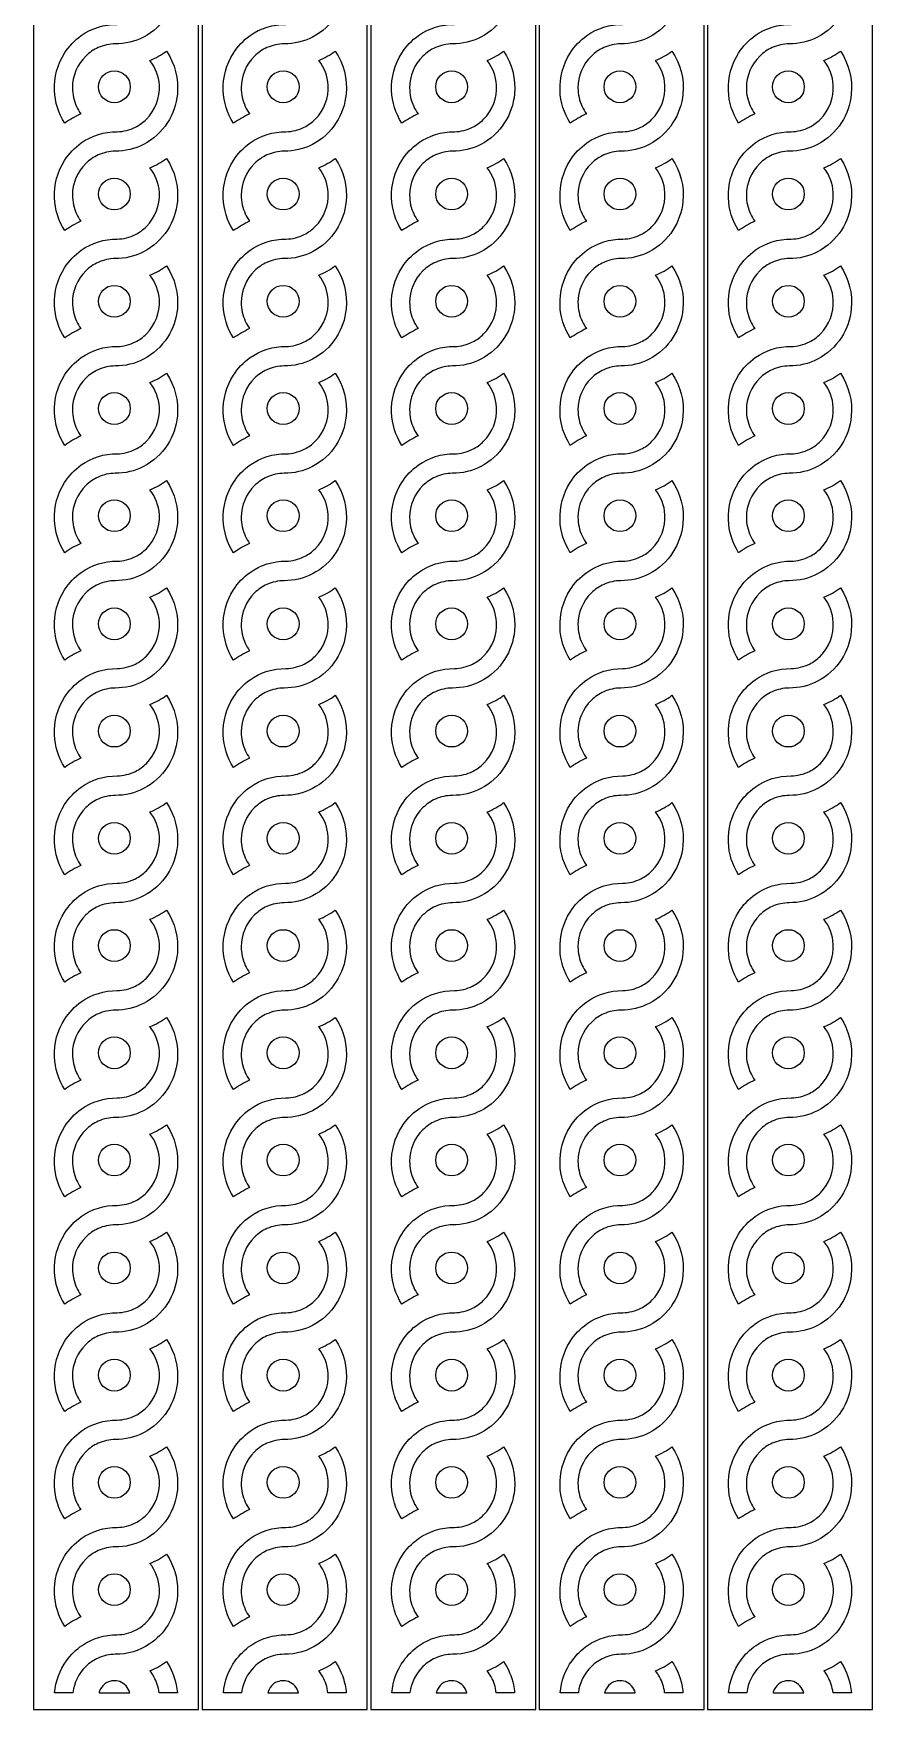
# Model space of a CAD drawing. Header units: millimetres. Extents: x 1472 to 2470, y -881 to 1113.
# Drawn here: x 1972 to 2470, y -881 to 115 of the extents above; entities that cross this region are included whole.
import ezdxf

# ---------------------------------------------------------------- set-up
doc = ezdxf.new("R2010")
doc.units = ezdxf.units.MM
doc.layers.add('Layer_1', color=70, linetype='Continuous')

msp = doc.modelspace()

# ---------------------------------------------------------------- linework, layer by layer
at = {"layer": 'Layer_1'}
for points in [[(1972.07, -880.68), (2070.07, -880.68), (2070.07, 1113.32), (1972.07, 1113.32)], [(2072.31, -880.68), (2170.31, -880.68), (2170.31, 1113.32), (2072.31, 1113.32)], [(2172.31, -880.68), (2270.31, -880.68), (2270.31, 1113.32), (2172.31, 1113.32)], [(2272.31, -880.68), (2370.31, -880.68), (2370.31, 1113.32), (2272.31, 1113.32)], [(2372.31, -880.68), (2470.31, -880.68), (2470.31, 1113.32), (2372.31, 1113.32)]]:
    msp.add_lwpolyline(points, close=True, dxfattribs=at)
for points in [[(2051.01, 167.87, -0.174969), (2057.48, 142.35, -0.119188), (2051.6, 125.39, -0.133222), (2037.46, 112.44, -0.122356), (2020.64, 108.43, 0.101449), (2010.49, 106.2, 0.088319), (2003.11, 101.16, 0.201594), (1995.18, 82.32, 0.106879), (1997.61, 71.26), (1997.61, 71.26, 0.049987), (2000.19, 66.85, 0.045317), (1990.59, 61.27, -0.133502), (1984.5, 80.72, -0.153045), (1990.51, 102.92, -0.098066), (2000.45, 113.37, -0.1591), (2021.77, 119.99, 0.109884), (2032.59, 122.69, 0.079692), (2039.11, 127.43, 0.214066), (2046.81, 147.6, 0.154056), (2041.24, 162.35, 0.064989)], [(2151.24, 167.87, -0.174969), (2157.72, 142.35, -0.119188), (2151.83, 125.39, -0.133222), (2137.7, 112.44, -0.122356), (2120.87, 108.43, 0.101449), (2110.72, 106.2, 0.088319), (2103.35, 101.16, 0.201594), (2095.42, 82.32, 0.106879), (2097.84, 71.26), (2097.84, 71.26, 0.049987), (2100.43, 66.85, 0.045317), (2090.82, 61.27, -0.133502), (2084.74, 80.72, -0.153045), (2090.75, 102.92, -0.098066), (2100.68, 113.37, -0.1591), (2122.01, 119.99, 0.109884), (2132.83, 122.69, 0.079692), (2139.35, 127.43, 0.214066), (2147.04, 147.6, 0.154056), (2141.48, 162.35, 0.064989)], [(2251.24, 167.87, -0.174969), (2257.72, 142.35, -0.119188), (2251.83, 125.39, -0.133222), (2237.7, 112.44, -0.122356), (2220.87, 108.43, 0.101449), (2210.72, 106.2, 0.088319), (2203.35, 101.16, 0.201594), (2195.42, 82.32, 0.106879), (2197.84, 71.26), (2197.84, 71.26, 0.049987), (2200.43, 66.85, 0.045317), (2190.82, 61.27, -0.133502), (2184.74, 80.72, -0.153045), (2190.75, 102.92, -0.098066), (2200.68, 113.37, -0.1591), (2222.01, 119.99, 0.109884), (2232.83, 122.69, 0.079692), (2239.35, 127.43, 0.214066), (2247.04, 147.6, 0.154056), (2241.48, 162.35, 0.064989)], [(2351.24, 167.87, -0.174969), (2357.72, 142.35, -0.119188), (2351.83, 125.39, -0.133222), (2337.7, 112.44, -0.122356), (2320.87, 108.43, 0.101449), (2310.72, 106.2, 0.088319), (2303.35, 101.16, 0.201594), (2295.42, 82.32, 0.106879), (2297.84, 71.26), (2297.84, 71.26, 0.049987), (2300.43, 66.85, 0.045317), (2290.82, 61.27, -0.133502), (2284.74, 80.72, -0.153045), (2290.75, 102.92, -0.098066), (2300.68, 113.37, -0.1591), (2322.01, 119.99, 0.109884), (2332.83, 122.69, 0.079692), (2339.35, 127.43, 0.214066), (2347.04, 147.6, 0.154056), (2341.48, 162.35, 0.064989)], [(2451.24, 167.87, -0.174969), (2457.72, 142.35, -0.119188), (2451.83, 125.39, -0.133222), (2437.7, 112.44, -0.122356), (2420.87, 108.43, 0.101449), (2410.72, 106.2, 0.088319), (2403.35, 101.16, 0.201594), (2395.42, 82.32, 0.106879), (2397.84, 71.26), (2397.84, 71.26, 0.049987), (2400.43, 66.85, 0.045317), (2390.82, 61.27, -0.133502), (2384.74, 80.72, -0.153045), (2390.75, 102.92, -0.098066), (2400.68, 113.37, -0.1591), (2422.01, 119.99, 0.109884), (2432.83, 122.69, 0.079692), (2439.35, 127.43, 0.214066), (2447.04, 147.6, 0.154056), (2441.48, 162.35, 0.064989)], [(2051.01, 104.12, -0.174969), (2057.48, 78.6, -0.119188), (2051.6, 61.63, -0.133222), (2037.46, 48.69, -0.122356), (2020.64, 44.67, 0.101449), (2010.49, 42.45, 0.088319), (2003.11, 37.4, 0.201594), (1995.18, 18.56, 0.106879), (1997.61, 7.5), (1997.61, 7.5, 0.049987), (2000.19, 3.09, 0.045317), (1990.59, -2.49, -0.133502), (1984.5, 16.96, -0.153045), (1990.51, 39.17, -0.098066), (2000.45, 49.61, -0.1591), (2021.77, 56.24, 0.109884), (2032.59, 58.93, 0.079692), (2039.11, 63.67, 0.214066), (2046.81, 83.85, 0.154056), (2041.24, 98.6, 0.064989)], [(2151.24, 104.12, -0.174969), (2157.72, 78.6, -0.119188), (2151.83, 61.63, -0.133222), (2137.7, 48.69, -0.122356), (2120.87, 44.67, 0.101449), (2110.72, 42.45, 0.088319), (2103.35, 37.4, 0.201594), (2095.42, 18.56, 0.106879), (2097.84, 7.5), (2097.84, 7.5, 0.049987), (2100.43, 3.09, 0.045317), (2090.82, -2.49, -0.133502), (2084.74, 16.96, -0.153045), (2090.75, 39.17, -0.098066), (2100.68, 49.61, -0.1591), (2122.01, 56.24, 0.109884), (2132.83, 58.93, 0.079692), (2139.35, 63.67, 0.214066), (2147.04, 83.85, 0.154056), (2141.48, 98.6, 0.064989)], [(2251.24, 104.12, -0.174969), (2257.72, 78.6, -0.119188), (2251.83, 61.63, -0.133222), (2237.7, 48.69, -0.122356), (2220.87, 44.67, 0.101449), (2210.72, 42.45, 0.088319), (2203.35, 37.4, 0.201594), (2195.42, 18.56, 0.106879), (2197.84, 7.5), (2197.84, 7.5, 0.049987), (2200.43, 3.09, 0.045317), (2190.82, -2.49, -0.133502), (2184.74, 16.96, -0.153045), (2190.75, 39.17, -0.098066), (2200.68, 49.61, -0.1591), (2222.01, 56.24, 0.109884), (2232.83, 58.93, 0.079692), (2239.35, 63.67, 0.214066), (2247.04, 83.85, 0.154056), (2241.48, 98.6, 0.064989)], [(2351.24, 104.12, -0.174969), (2357.72, 78.6, -0.119188), (2351.83, 61.63, -0.133222), (2337.7, 48.69, -0.122356), (2320.87, 44.67, 0.101449), (2310.72, 42.45, 0.088319), (2303.35, 37.4, 0.201594), (2295.42, 18.56, 0.106879), (2297.84, 7.5), (2297.84, 7.5, 0.049987), (2300.43, 3.09, 0.045317), (2290.82, -2.49, -0.133502), (2284.74, 16.96, -0.153045), (2290.75, 39.17, -0.098066), (2300.68, 49.61, -0.1591), (2322.01, 56.24, 0.109884), (2332.83, 58.93, 0.079692), (2339.35, 63.67, 0.214066), (2347.04, 83.85, 0.154056), (2341.48, 98.6, 0.064989)], [(2451.24, 104.12, -0.174969), (2457.72, 78.6, -0.119188), (2451.83, 61.63, -0.133222), (2437.7, 48.69, -0.122356), (2420.87, 44.67, 0.101449), (2410.72, 42.45, 0.088319), (2403.35, 37.4, 0.201594), (2395.42, 18.56, 0.106879), (2397.84, 7.5), (2397.84, 7.5, 0.049987), (2400.43, 3.09, 0.045317), (2390.82, -2.49, -0.133502), (2384.74, 16.96, -0.153045), (2390.75, 39.17, -0.098066), (2400.68, 49.61, -0.1591), (2422.01, 56.24, 0.109884), (2432.83, 58.93, 0.079692), (2439.35, 63.67, 0.214066), (2447.04, 83.85, 0.154056), (2441.48, 98.6, 0.064989)], [(2051.01, 40.36, -0.174969), (2057.48, 14.84, -0.119188), (2051.6, -2.12, -0.133222), (2037.46, -15.07, -0.122356), (2020.64, -19.08, 0.101449), (2010.49, -21.31, 0.088319), (2003.11, -26.35, 0.201594), (1995.18, -45.19, 0.106879), (1997.61, -56.25), (1997.61, -56.25, 0.049987), (2000.19, -60.66, 0.045317), (1990.59, -66.24, -0.133502), (1984.5, -46.79, -0.153045), (1990.51, -24.59, -0.098066), (2000.45, -14.14, -0.1591), (2021.77, -7.52, 0.109884), (2032.59, -4.82, 0.079692), (2039.11, -0.08, 0.214066), (2046.81, 20.09, 0.154056), (2041.24, 34.84, 0.064989)], [(2151.24, 40.36, -0.174969), (2157.72, 14.84, -0.119188), (2151.83, -2.12, -0.133222), (2137.7, -15.07, -0.122356), (2120.87, -19.08, 0.101449), (2110.72, -21.31, 0.088319), (2103.35, -26.35, 0.201594), (2095.42, -45.19, 0.106879), (2097.84, -56.25), (2097.84, -56.25, 0.049987), (2100.43, -60.66, 0.045317), (2090.82, -66.24, -0.133502), (2084.74, -46.79, -0.153045), (2090.75, -24.59, -0.098066), (2100.68, -14.14, -0.1591), (2122.01, -7.52, 0.109884), (2132.83, -4.82, 0.079692), (2139.35, -0.08, 0.214066), (2147.04, 20.09, 0.154056), (2141.48, 34.84, 0.064989)], [(2251.24, 40.36, -0.174969), (2257.72, 14.84, -0.119188), (2251.83, -2.12, -0.133222), (2237.7, -15.07, -0.122356), (2220.87, -19.08, 0.101449), (2210.72, -21.31, 0.088319), (2203.35, -26.35, 0.201594), (2195.42, -45.19, 0.106879), (2197.84, -56.25), (2197.84, -56.25, 0.049987), (2200.43, -60.66, 0.045317), (2190.82, -66.24, -0.133502), (2184.74, -46.79, -0.153045), (2190.75, -24.59, -0.098066), (2200.68, -14.14, -0.1591), (2222.01, -7.52, 0.109884), (2232.83, -4.82, 0.079692), (2239.35, -0.08, 0.214066), (2247.04, 20.09, 0.154056), (2241.48, 34.84, 0.064989)], [(2351.24, 40.36, -0.174969), (2357.72, 14.84, -0.119188), (2351.83, -2.12, -0.133222), (2337.7, -15.07, -0.122356), (2320.87, -19.08, 0.101449), (2310.72, -21.31, 0.088319), (2303.35, -26.35, 0.201594), (2295.42, -45.19, 0.106879), (2297.84, -56.25), (2297.84, -56.25, 0.049987), (2300.43, -60.66, 0.045317), (2290.82, -66.24, -0.133502), (2284.74, -46.79, -0.153045), (2290.75, -24.59, -0.098066), (2300.68, -14.14, -0.1591), (2322.01, -7.52, 0.109884), (2332.83, -4.82, 0.079692), (2339.35, -0.08, 0.214066), (2347.04, 20.09, 0.154056), (2341.48, 34.84, 0.064989)], [(2451.24, 40.36, -0.174969), (2457.72, 14.84, -0.119188), (2451.83, -2.12, -0.133222), (2437.7, -15.07, -0.122356), (2420.87, -19.08, 0.101449), (2410.72, -21.31, 0.088319), (2403.35, -26.35, 0.201594), (2395.42, -45.19, 0.106879), (2397.84, -56.25), (2397.84, -56.25, 0.049987), (2400.43, -60.66, 0.045317), (2390.82, -66.24, -0.133502), (2384.74, -46.79, -0.153045), (2390.75, -24.59, -0.098066), (2400.68, -14.14, -0.1591), (2422.01, -7.52, 0.109884), (2432.83, -4.82, 0.079692), (2439.35, -0.08, 0.214066), (2447.04, 20.09, 0.154056), (2441.48, 34.84, 0.064989)], [(2051.01, -23.39, -0.174969), (2057.48, -48.91, -0.119188), (2051.6, -65.88, -0.133222), (2037.46, -78.82, -0.122356), (2020.64, -82.84, 0.101449), (2010.49, -85.06, 0.088319), (2003.11, -90.11, 0.201594), (1995.18, -108.95, 0.106879), (1997.61, -120.01), (1997.61, -120.01, 0.049987), (2000.19, -124.42, 0.045317), (1990.59, -130, -0.133502), (1984.5, -110.55, -0.153045), (1990.51, -88.34, -0.098066), (2000.45, -77.9, -0.1591), (2021.77, -71.27, 0.109884), (2032.59, -68.58, 0.079692), (2039.11, -63.84, 0.214066), (2046.81, -43.66, 0.154056), (2041.24, -28.91, 0.064989)], [(2151.24, -23.39, -0.174969), (2157.72, -48.91, -0.119188), (2151.83, -65.88, -0.133222), (2137.7, -78.82, -0.122356), (2120.87, -82.84, 0.101449), (2110.72, -85.06, 0.088319), (2103.35, -90.11, 0.201594), (2095.42, -108.95, 0.106879), (2097.84, -120.01), (2097.84, -120.01, 0.049987), (2100.43, -124.42, 0.045317), (2090.82, -130, -0.133502), (2084.74, -110.55, -0.153045), (2090.75, -88.34, -0.098066), (2100.68, -77.9, -0.1591), (2122.01, -71.27, 0.109884), (2132.83, -68.58, 0.079692), (2139.35, -63.84, 0.214066), (2147.04, -43.66, 0.154056), (2141.48, -28.91, 0.064989)], [(2251.24, -23.39, -0.174969), (2257.72, -48.91, -0.119188), (2251.83, -65.88, -0.133222), (2237.7, -78.82, -0.122356), (2220.87, -82.84, 0.101449), (2210.72, -85.06, 0.088319), (2203.35, -90.11, 0.201594), (2195.42, -108.95, 0.106879), (2197.84, -120.01), (2197.84, -120.01, 0.049987), (2200.43, -124.42, 0.045317), (2190.82, -130, -0.133502), (2184.74, -110.55, -0.153045), (2190.75, -88.34, -0.098066), (2200.68, -77.9, -0.1591), (2222.01, -71.27, 0.109884), (2232.83, -68.58, 0.079692), (2239.35, -63.84, 0.214066), (2247.04, -43.66, 0.154056), (2241.48, -28.91, 0.064989)], [(2351.24, -23.39, -0.174969), (2357.72, -48.91, -0.119188), (2351.83, -65.88, -0.133222), (2337.7, -78.82, -0.122356), (2320.87, -82.84, 0.101449), (2310.72, -85.06, 0.088319), (2303.35, -90.11, 0.201594), (2295.42, -108.95, 0.106879), (2297.84, -120.01), (2297.84, -120.01, 0.049987), (2300.43, -124.42, 0.045317), (2290.82, -130, -0.133502), (2284.74, -110.55, -0.153045), (2290.75, -88.34, -0.098066), (2300.68, -77.9, -0.1591), (2322.01, -71.27, 0.109884), (2332.83, -68.58, 0.079692), (2339.35, -63.84, 0.214066), (2347.04, -43.66, 0.154056), (2341.48, -28.91, 0.064989)], [(2451.24, -23.39, -0.174969), (2457.72, -48.91, -0.119188), (2451.83, -65.88, -0.133222), (2437.7, -78.82, -0.122356), (2420.87, -82.84, 0.101449), (2410.72, -85.06, 0.088319), (2403.35, -90.11, 0.201594), (2395.42, -108.95, 0.106879), (2397.84, -120.01), (2397.84, -120.01, 0.049987), (2400.43, -124.42, 0.045317), (2390.82, -130, -0.133502), (2384.74, -110.55, -0.153045), (2390.75, -88.34, -0.098066), (2400.68, -77.9, -0.1591), (2422.01, -71.27, 0.109884), (2432.83, -68.58, 0.079692), (2439.35, -63.84, 0.214066), (2447.04, -43.66, 0.154056), (2441.48, -28.91, 0.064989)], [(2051.01, -87.15, -0.174969), (2057.48, -112.67, -0.119188), (2051.6, -129.63, -0.133222), (2037.46, -142.58, -0.122356), (2020.64, -146.59, 0.101449), (2010.49, -148.82, 0.088319), (2003.11, -153.86, 0.201594), (1995.18, -172.7, 0.106879), (1997.61, -183.76), (1997.61, -183.76, 0.049987), (2000.19, -188.18, 0.045317), (1990.59, -193.75, -0.133502), (1984.5, -174.31, -0.153045), (1990.51, -152.1, -0.098066), (2000.45, -141.65, -0.1591), (2021.77, -135.03, 0.109884), (2032.59, -132.33, 0.079692), (2039.11, -127.59, 0.214066), (2046.81, -107.42, 0.154056), (2041.24, -92.67, 0.064989)], [(2151.24, -87.15, -0.174969), (2157.72, -112.67, -0.119188), (2151.83, -129.63, -0.133222), (2137.7, -142.58, -0.122356), (2120.87, -146.59, 0.101449), (2110.72, -148.82, 0.088319), (2103.35, -153.86, 0.201594), (2095.42, -172.7, 0.106879), (2097.84, -183.76), (2097.84, -183.76, 0.049987), (2100.43, -188.18, 0.045317), (2090.82, -193.75, -0.133502), (2084.74, -174.31, -0.153045), (2090.75, -152.1, -0.098066), (2100.68, -141.65, -0.1591), (2122.01, -135.03, 0.109884), (2132.83, -132.33, 0.079692), (2139.35, -127.59, 0.214066), (2147.04, -107.42, 0.154056), (2141.48, -92.67, 0.064989)], [(2251.24, -87.15, -0.174969), (2257.72, -112.67, -0.119188), (2251.83, -129.63, -0.133222), (2237.7, -142.58, -0.122356), (2220.87, -146.59, 0.101449), (2210.72, -148.82, 0.088319), (2203.35, -153.86, 0.201594), (2195.42, -172.7, 0.106879), (2197.84, -183.76), (2197.84, -183.76, 0.049987), (2200.43, -188.18, 0.045317), (2190.82, -193.75, -0.133502), (2184.74, -174.31, -0.153045), (2190.75, -152.1, -0.098066), (2200.68, -141.65, -0.1591), (2222.01, -135.03, 0.109884), (2232.83, -132.33, 0.079692), (2239.35, -127.59, 0.214066), (2247.04, -107.42, 0.154056), (2241.48, -92.67, 0.064989)], [(2351.24, -87.15, -0.174969), (2357.72, -112.67, -0.119188), (2351.83, -129.63, -0.133222), (2337.7, -142.58, -0.122356), (2320.87, -146.59, 0.101449), (2310.72, -148.82, 0.088319), (2303.35, -153.86, 0.201594), (2295.42, -172.7, 0.106879), (2297.84, -183.76), (2297.84, -183.76, 0.049987), (2300.43, -188.18, 0.045317), (2290.82, -193.75, -0.133502), (2284.74, -174.31, -0.153045), (2290.75, -152.1, -0.098066), (2300.68, -141.65, -0.1591), (2322.01, -135.03, 0.109884), (2332.83, -132.33, 0.079692), (2339.35, -127.59, 0.214066), (2347.04, -107.42, 0.154056), (2341.48, -92.67, 0.064989)], [(2451.24, -87.15, -0.174969), (2457.72, -112.67, -0.119188), (2451.83, -129.63, -0.133222), (2437.7, -142.58, -0.122356), (2420.87, -146.59, 0.101449), (2410.72, -148.82, 0.088319), (2403.35, -153.86, 0.201594), (2395.42, -172.7, 0.106879), (2397.84, -183.76), (2397.84, -183.76, 0.049987), (2400.43, -188.18, 0.045317), (2390.82, -193.75, -0.133502), (2384.74, -174.31, -0.153045), (2390.75, -152.1, -0.098066), (2400.68, -141.65, -0.1591), (2422.01, -135.03, 0.109884), (2432.83, -132.33, 0.079692), (2439.35, -127.59, 0.214066), (2447.04, -107.42, 0.154056), (2441.48, -92.67, 0.064989)], [(2051.01, -150.91, -0.174969), (2057.48, -176.42, -0.119188), (2051.6, -193.39, -0.133222), (2037.46, -206.34, -0.122356), (2020.64, -210.35, 0.101449), (2010.49, -212.57, 0.088319), (2003.11, -217.62, 0.201594), (1995.18, -236.46, 0.106879), (1997.61, -247.52), (1997.61, -247.52, 0.049987), (2000.19, -251.93, 0.045317), (1990.59, -257.51, -0.133502), (1984.5, -238.06, -0.153045), (1990.51, -215.85, -0.098066), (2000.45, -205.41, -0.1591), (2021.77, -198.78, 0.109884), (2032.59, -196.09, 0.079692), (2039.11, -191.35, 0.214066), (2046.81, -171.17, 0.154056), (2041.24, -156.42, 0.064989)], [(2151.24, -150.91, -0.174969), (2157.72, -176.42, -0.119188), (2151.83, -193.39, -0.133222), (2137.7, -206.34, -0.122356), (2120.87, -210.35, 0.101449), (2110.72, -212.57, 0.088319), (2103.35, -217.62, 0.201594), (2095.42, -236.46, 0.106879), (2097.84, -247.52), (2097.84, -247.52, 0.049987), (2100.43, -251.93, 0.045317), (2090.82, -257.51, -0.133502), (2084.74, -238.06, -0.153045), (2090.75, -215.85, -0.098066), (2100.68, -205.41, -0.1591), (2122.01, -198.78, 0.109884), (2132.83, -196.09, 0.079692), (2139.35, -191.35, 0.214066), (2147.04, -171.17, 0.154056), (2141.48, -156.42, 0.064989)], [(2251.24, -150.91, -0.174969), (2257.72, -176.42, -0.119188), (2251.83, -193.39, -0.133222), (2237.7, -206.34, -0.122356), (2220.87, -210.35, 0.101449), (2210.72, -212.57, 0.088319), (2203.35, -217.62, 0.201594), (2195.42, -236.46, 0.106879), (2197.84, -247.52), (2197.84, -247.52, 0.049987), (2200.43, -251.93, 0.045317), (2190.82, -257.51, -0.133502), (2184.74, -238.06, -0.153045), (2190.75, -215.85, -0.098066), (2200.68, -205.41, -0.1591), (2222.01, -198.78, 0.109884), (2232.83, -196.09, 0.079692), (2239.35, -191.35, 0.214066), (2247.04, -171.17, 0.154056), (2241.48, -156.42, 0.064989)], [(2351.24, -150.91, -0.174969), (2357.72, -176.42, -0.119188), (2351.83, -193.39, -0.133222), (2337.7, -206.34, -0.122356), (2320.87, -210.35, 0.101449), (2310.72, -212.57, 0.088319), (2303.35, -217.62, 0.201594), (2295.42, -236.46, 0.106879), (2297.84, -247.52), (2297.84, -247.52, 0.049987), (2300.43, -251.93, 0.045317), (2290.82, -257.51, -0.133502), (2284.74, -238.06, -0.153045), (2290.75, -215.85, -0.098066), (2300.68, -205.41, -0.1591), (2322.01, -198.78, 0.109884), (2332.83, -196.09, 0.079692), (2339.35, -191.35, 0.214066), (2347.04, -171.17, 0.154056), (2341.48, -156.42, 0.064989)], [(2451.24, -150.91, -0.174969), (2457.72, -176.42, -0.119188), (2451.83, -193.39, -0.133222), (2437.7, -206.34, -0.122356), (2420.87, -210.35, 0.101449), (2410.72, -212.57, 0.088319), (2403.35, -217.62, 0.201594), (2395.42, -236.46, 0.106879), (2397.84, -247.52), (2397.84, -247.52, 0.049987), (2400.43, -251.93, 0.045317), (2390.82, -257.51, -0.133502), (2384.74, -238.06, -0.153045), (2390.75, -215.85, -0.098066), (2400.68, -205.41, -0.1591), (2422.01, -198.78, 0.109884), (2432.83, -196.09, 0.079692), (2439.35, -191.35, 0.214066), (2447.04, -171.17, 0.154056), (2441.48, -156.42, 0.064989)], [(2051.01, -214.66, -0.174969), (2057.48, -240.18, -0.119188), (2051.6, -257.14, -0.133222), (2037.46, -270.09, -0.122356), (2020.64, -274.1, 0.101449), (2010.49, -276.33, 0.088319), (2003.11, -281.37, 0.201594), (1995.18, -300.21, 0.106879), (1997.61, -311.27), (1997.61, -311.27, 0.049987), (2000.19, -315.69, 0.045317), (1990.59, -321.26, -0.133502), (1984.5, -301.82, -0.153045), (1990.51, -279.61, -0.098066), (2000.45, -269.16, -0.1591), (2021.77, -262.54, 0.109884), (2032.59, -259.84, 0.079692), (2039.11, -255.11, 0.214066), (2046.81, -234.93, 0.154056), (2041.24, -220.18, 0.064989)], [(2151.24, -214.66, -0.174969), (2157.72, -240.18, -0.119188), (2151.83, -257.14, -0.133222), (2137.7, -270.09, -0.122356), (2120.87, -274.1, 0.101449), (2110.72, -276.33, 0.088319), (2103.35, -281.37, 0.201594), (2095.42, -300.21, 0.106879), (2097.84, -311.27), (2097.84, -311.27, 0.049987), (2100.43, -315.69, 0.045317), (2090.82, -321.26, -0.133502), (2084.74, -301.82, -0.153045), (2090.75, -279.61, -0.098066), (2100.68, -269.16, -0.1591), (2122.01, -262.54, 0.109884), (2132.83, -259.84, 0.079692), (2139.35, -255.11, 0.214066), (2147.04, -234.93, 0.154056), (2141.48, -220.18, 0.064989)], [(2251.24, -214.66, -0.174969), (2257.72, -240.18, -0.119188), (2251.83, -257.14, -0.133222), (2237.7, -270.09, -0.122356), (2220.87, -274.1, 0.101449), (2210.72, -276.33, 0.088319), (2203.35, -281.37, 0.201594), (2195.42, -300.21, 0.106879), (2197.84, -311.27), (2197.84, -311.27, 0.049987), (2200.43, -315.69, 0.045317), (2190.82, -321.26, -0.133502), (2184.74, -301.82, -0.153045), (2190.75, -279.61, -0.098066), (2200.68, -269.16, -0.1591), (2222.01, -262.54, 0.109884), (2232.83, -259.84, 0.079692), (2239.35, -255.11, 0.214066), (2247.04, -234.93, 0.154056), (2241.48, -220.18, 0.064989)], [(2351.24, -214.66, -0.174969), (2357.72, -240.18, -0.119188), (2351.83, -257.14, -0.133222), (2337.7, -270.09, -0.122356), (2320.87, -274.1, 0.101449), (2310.72, -276.33, 0.088319), (2303.35, -281.37, 0.201594), (2295.42, -300.21, 0.106879), (2297.84, -311.27), (2297.84, -311.27, 0.049987), (2300.43, -315.69, 0.045317), (2290.82, -321.26, -0.133502), (2284.74, -301.82, -0.153045), (2290.75, -279.61, -0.098066), (2300.68, -269.16, -0.1591), (2322.01, -262.54, 0.109884), (2332.83, -259.84, 0.079692), (2339.35, -255.11, 0.214066), (2347.04, -234.93, 0.154056), (2341.48, -220.18, 0.064989)], [(2451.24, -214.66, -0.174969), (2457.72, -240.18, -0.119188), (2451.83, -257.14, -0.133222), (2437.7, -270.09, -0.122356), (2420.87, -274.1, 0.101449), (2410.72, -276.33, 0.088319), (2403.35, -281.37, 0.201594), (2395.42, -300.21, 0.106879), (2397.84, -311.27), (2397.84, -311.27, 0.049987), (2400.43, -315.69, 0.045317), (2390.82, -321.26, -0.133502), (2384.74, -301.82, -0.153045), (2390.75, -279.61, -0.098066), (2400.68, -269.16, -0.1591), (2422.01, -262.54, 0.109884), (2432.83, -259.84, 0.079692), (2439.35, -255.11, 0.214066), (2447.04, -234.93, 0.154056), (2441.48, -220.18, 0.064989)], [(2051.01, -278.42, -0.174969), (2057.48, -303.93, -0.119188), (2051.6, -320.9, -0.133222), (2037.46, -333.85, -0.122356), (2020.64, -337.86, 0.101449), (2010.49, -340.08, 0.088319), (2003.11, -345.13, 0.201594), (1995.18, -363.97, 0.106879), (1997.61, -375.03), (1997.61, -375.03, 0.049987), (2000.19, -379.44, 0.045317), (1990.59, -385.02, -0.133502), (1984.5, -365.57, -0.153045), (1990.51, -343.36, -0.098066), (2000.45, -332.92, -0.1591), (2021.77, -326.29, 0.109884), (2032.59, -323.6, 0.079692), (2039.11, -318.86, 0.214066), (2046.81, -298.68, 0.154056), (2041.24, -283.93, 0.064989)], [(2151.24, -278.42, -0.174969), (2157.72, -303.93, -0.119188), (2151.83, -320.9, -0.133222), (2137.7, -333.85, -0.122356), (2120.87, -337.86, 0.101449), (2110.72, -340.08, 0.088319), (2103.35, -345.13, 0.201594), (2095.42, -363.97, 0.106879), (2097.84, -375.03), (2097.84, -375.03, 0.049987), (2100.43, -379.44, 0.045317), (2090.82, -385.02, -0.133502), (2084.74, -365.57, -0.153045), (2090.75, -343.36, -0.098066), (2100.68, -332.92, -0.1591), (2122.01, -326.29, 0.109884), (2132.83, -323.6, 0.079692), (2139.35, -318.86, 0.214066), (2147.04, -298.68, 0.154056), (2141.48, -283.93, 0.064989)], [(2251.24, -278.42, -0.174969), (2257.72, -303.93, -0.119188), (2251.83, -320.9, -0.133222), (2237.7, -333.85, -0.122356), (2220.87, -337.86, 0.101449), (2210.72, -340.08, 0.088319), (2203.35, -345.13, 0.201594), (2195.42, -363.97, 0.106879), (2197.84, -375.03), (2197.84, -375.03, 0.049987), (2200.43, -379.44, 0.045317), (2190.82, -385.02, -0.133502), (2184.74, -365.57, -0.153045), (2190.75, -343.36, -0.098066), (2200.68, -332.92, -0.1591), (2222.01, -326.29, 0.109884), (2232.83, -323.6, 0.079692), (2239.35, -318.86, 0.214066), (2247.04, -298.68, 0.154056), (2241.48, -283.93, 0.064989)], [(2351.24, -278.42, -0.174969), (2357.72, -303.93, -0.119188), (2351.83, -320.9, -0.133222), (2337.7, -333.85, -0.122356), (2320.87, -337.86, 0.101449), (2310.72, -340.08, 0.088319), (2303.35, -345.13, 0.201594), (2295.42, -363.97, 0.106879), (2297.84, -375.03), (2297.84, -375.03, 0.049987), (2300.43, -379.44, 0.045317), (2290.82, -385.02, -0.133502), (2284.74, -365.57, -0.153045), (2290.75, -343.36, -0.098066), (2300.68, -332.92, -0.1591), (2322.01, -326.29, 0.109884), (2332.83, -323.6, 0.079692), (2339.35, -318.86, 0.214066), (2347.04, -298.68, 0.154056), (2341.48, -283.93, 0.064989)], [(2451.24, -278.42, -0.174969), (2457.72, -303.93, -0.119188), (2451.83, -320.9, -0.133222), (2437.7, -333.85, -0.122356), (2420.87, -337.86, 0.101449), (2410.72, -340.08, 0.088319), (2403.35, -345.13, 0.201594), (2395.42, -363.97, 0.106879), (2397.84, -375.03), (2397.84, -375.03, 0.049987), (2400.43, -379.44, 0.045317), (2390.82, -385.02, -0.133502), (2384.74, -365.57, -0.153045), (2390.75, -343.36, -0.098066), (2400.68, -332.92, -0.1591), (2422.01, -326.29, 0.109884), (2432.83, -323.6, 0.079692), (2439.35, -318.86, 0.214066), (2447.04, -298.68, 0.154056), (2441.48, -283.93, 0.064989)], [(2051.01, -342.17, -0.174969), (2057.48, -367.69, -0.119188), (2051.6, -384.65, -0.133222), (2037.46, -397.6, -0.122356), (2020.64, -401.61, 0.101449), (2010.49, -403.84, 0.088319), (2003.11, -408.88, 0.201594), (1995.18, -427.72, 0.106879), (1997.61, -438.78), (1997.61, -438.78, 0.049987), (2000.19, -443.2, 0.045317), (1990.59, -448.77, -0.133502), (1984.5, -429.33, -0.153045), (1990.51, -407.12, -0.098066), (2000.45, -396.67, -0.1591), (2021.77, -390.05, 0.109884), (2032.59, -387.35, 0.079692), (2039.11, -382.62, 0.214066), (2046.81, -362.44, 0.154056), (2041.24, -347.69, 0.064989)], [(2151.24, -342.17, -0.174969), (2157.72, -367.69, -0.119188), (2151.83, -384.65, -0.133222), (2137.7, -397.6, -0.122356), (2120.87, -401.61, 0.101449), (2110.72, -403.84, 0.088319), (2103.35, -408.88, 0.201594), (2095.42, -427.72, 0.106879), (2097.84, -438.78), (2097.84, -438.78, 0.049987), (2100.43, -443.2, 0.045317), (2090.82, -448.77, -0.133502), (2084.74, -429.33, -0.153045), (2090.75, -407.12, -0.098066), (2100.68, -396.67, -0.1591), (2122.01, -390.05, 0.109884), (2132.83, -387.35, 0.079692), (2139.35, -382.62, 0.214066), (2147.04, -362.44, 0.154056), (2141.48, -347.69, 0.064989)], [(2251.24, -342.17, -0.174969), (2257.72, -367.69, -0.119188), (2251.83, -384.65, -0.133222), (2237.7, -397.6, -0.122356), (2220.87, -401.61, 0.101449), (2210.72, -403.84, 0.088319), (2203.35, -408.88, 0.201594), (2195.42, -427.72, 0.106879), (2197.84, -438.78), (2197.84, -438.78, 0.049987), (2200.43, -443.2, 0.045317), (2190.82, -448.77, -0.133502), (2184.74, -429.33, -0.153045), (2190.75, -407.12, -0.098066), (2200.68, -396.67, -0.1591), (2222.01, -390.05, 0.109884), (2232.83, -387.35, 0.079692), (2239.35, -382.62, 0.214066), (2247.04, -362.44, 0.154056), (2241.48, -347.69, 0.064989)], [(2351.24, -342.17, -0.174969), (2357.72, -367.69, -0.119188), (2351.83, -384.65, -0.133222), (2337.7, -397.6, -0.122356), (2320.87, -401.61, 0.101449), (2310.72, -403.84, 0.088319), (2303.35, -408.88, 0.201594), (2295.42, -427.72, 0.106879), (2297.84, -438.78), (2297.84, -438.78, 0.049987), (2300.43, -443.2, 0.045317), (2290.82, -448.77, -0.133502), (2284.74, -429.33, -0.153045), (2290.75, -407.12, -0.098066), (2300.68, -396.67, -0.1591), (2322.01, -390.05, 0.109884), (2332.83, -387.35, 0.079692), (2339.35, -382.62, 0.214066), (2347.04, -362.44, 0.154056), (2341.48, -347.69, 0.064989)], [(2451.24, -342.17, -0.174969), (2457.72, -367.69, -0.119188), (2451.83, -384.65, -0.133222), (2437.7, -397.6, -0.122356), (2420.87, -401.61, 0.101449), (2410.72, -403.84, 0.088319), (2403.35, -408.88, 0.201594), (2395.42, -427.72, 0.106879), (2397.84, -438.78), (2397.84, -438.78, 0.049987), (2400.43, -443.2, 0.045317), (2390.82, -448.77, -0.133502), (2384.74, -429.33, -0.153045), (2390.75, -407.12, -0.098066), (2400.68, -396.67, -0.1591), (2422.01, -390.05, 0.109884), (2432.83, -387.35, 0.079692), (2439.35, -382.62, 0.214066), (2447.04, -362.44, 0.154056), (2441.48, -347.69, 0.064989)], [(2051.01, -405.93, -0.174969), (2057.48, -431.45, -0.119188), (2051.6, -448.41, -0.133222), (2037.46, -461.36, -0.122356), (2020.64, -465.37, 0.101449), (2010.49, -467.59, 0.088319), (2003.11, -472.64, 0.201594), (1995.18, -491.48, 0.106879), (1997.61, -502.54), (1997.61, -502.54, 0.049987), (2000.19, -506.95, 0.045317), (1990.59, -512.53, -0.133502), (1984.5, -493.08, -0.153045), (1990.51, -470.87, -0.098066), (2000.45, -460.43, -0.1591), (2021.77, -453.8, 0.109884), (2032.59, -451.11, 0.079692), (2039.11, -446.37, 0.214066), (2046.81, -426.19, 0.154056), (2041.24, -411.44, 0.064989)], [(2151.24, -405.93, -0.174969), (2157.72, -431.45, -0.119188), (2151.83, -448.41, -0.133222), (2137.7, -461.36, -0.122356), (2120.87, -465.37, 0.101449), (2110.72, -467.59, 0.088319), (2103.35, -472.64, 0.201594), (2095.42, -491.48, 0.106879), (2097.84, -502.54), (2097.84, -502.54, 0.049987), (2100.43, -506.95, 0.045317), (2090.82, -512.53, -0.133502), (2084.74, -493.08, -0.153045), (2090.75, -470.87, -0.098066), (2100.68, -460.43, -0.1591), (2122.01, -453.8, 0.109884), (2132.83, -451.11, 0.079692), (2139.35, -446.37, 0.214066), (2147.04, -426.19, 0.154056), (2141.48, -411.44, 0.064989)], [(2251.24, -405.93, -0.174969), (2257.72, -431.45, -0.119188), (2251.83, -448.41, -0.133222), (2237.7, -461.36, -0.122356), (2220.87, -465.37, 0.101449), (2210.72, -467.59, 0.088319), (2203.35, -472.64, 0.201594), (2195.42, -491.48, 0.106879), (2197.84, -502.54), (2197.84, -502.54, 0.049987), (2200.43, -506.95, 0.045317), (2190.82, -512.53, -0.133502), (2184.74, -493.08, -0.153045), (2190.75, -470.87, -0.098066), (2200.68, -460.43, -0.1591), (2222.01, -453.8, 0.109884), (2232.83, -451.11, 0.079692), (2239.35, -446.37, 0.214066), (2247.04, -426.19, 0.154056), (2241.48, -411.44, 0.064989)], [(2351.24, -405.93, -0.174969), (2357.72, -431.45, -0.119188), (2351.83, -448.41, -0.133222), (2337.7, -461.36, -0.122356), (2320.87, -465.37, 0.101449), (2310.72, -467.59, 0.088319), (2303.35, -472.64, 0.201594), (2295.42, -491.48, 0.106879), (2297.84, -502.54), (2297.84, -502.54, 0.049987), (2300.43, -506.95, 0.045317), (2290.82, -512.53, -0.133502), (2284.74, -493.08, -0.153045), (2290.75, -470.87, -0.098066), (2300.68, -460.43, -0.1591), (2322.01, -453.8, 0.109884), (2332.83, -451.11, 0.079692), (2339.35, -446.37, 0.214066), (2347.04, -426.19, 0.154056), (2341.48, -411.44, 0.064989)], [(2451.24, -405.93, -0.174969), (2457.72, -431.45, -0.119188), (2451.83, -448.41, -0.133222), (2437.7, -461.36, -0.122356), (2420.87, -465.37, 0.101449), (2410.72, -467.59, 0.088319), (2403.35, -472.64, 0.201594), (2395.42, -491.48, 0.106879), (2397.84, -502.54), (2397.84, -502.54, 0.049987), (2400.43, -506.95, 0.045317), (2390.82, -512.53, -0.133502), (2384.74, -493.08, -0.153045), (2390.75, -470.87, -0.098066), (2400.68, -460.43, -0.1591), (2422.01, -453.8, 0.109884), (2432.83, -451.11, 0.079692), (2439.35, -446.37, 0.214066), (2447.04, -426.19, 0.154056), (2441.48, -411.44, 0.064989)], [(2051.01, -469.68, -0.174969), (2057.48, -495.2, -0.119188), (2051.6, -512.16, -0.133222), (2037.46, -525.11, -0.122356), (2020.64, -529.12, 0.101449), (2010.49, -531.35, 0.088319), (2003.11, -536.39, 0.201594), (1995.18, -555.23, 0.106879), (1997.61, -566.29), (1997.61, -566.29, 0.049987), (2000.19, -570.71, 0.045317), (1990.59, -576.28, -0.133502), (1984.5, -556.84, -0.153045), (1990.51, -534.63, -0.098066), (2000.45, -524.18, -0.1591), (2021.77, -517.56, 0.109884), (2032.59, -514.86, 0.079692), (2039.11, -510.13, 0.214066), (2046.81, -489.95, 0.154056), (2041.24, -475.2, 0.064989)], [(2151.24, -469.68, -0.174969), (2157.72, -495.2, -0.119188), (2151.83, -512.16, -0.133222), (2137.7, -525.11, -0.122356), (2120.87, -529.12, 0.101449), (2110.72, -531.35, 0.088319), (2103.35, -536.39, 0.201594), (2095.42, -555.23, 0.106879), (2097.84, -566.29), (2097.84, -566.29, 0.049987), (2100.43, -570.71, 0.045317), (2090.82, -576.28, -0.133502), (2084.74, -556.84, -0.153045), (2090.75, -534.63, -0.098066), (2100.68, -524.18, -0.1591), (2122.01, -517.56, 0.109884), (2132.83, -514.86, 0.079692), (2139.35, -510.13, 0.214066), (2147.04, -489.95, 0.154056), (2141.48, -475.2, 0.064989)], [(2251.24, -469.68, -0.174969), (2257.72, -495.2, -0.119188), (2251.83, -512.16, -0.133222), (2237.7, -525.11, -0.122356), (2220.87, -529.12, 0.101449), (2210.72, -531.35, 0.088319), (2203.35, -536.39, 0.201594), (2195.42, -555.23, 0.106879), (2197.84, -566.29), (2197.84, -566.29, 0.049987), (2200.43, -570.71, 0.045317), (2190.82, -576.28, -0.133502), (2184.74, -556.84, -0.153045), (2190.75, -534.63, -0.098066), (2200.68, -524.18, -0.1591), (2222.01, -517.56, 0.109884), (2232.83, -514.86, 0.079692), (2239.35, -510.13, 0.214066), (2247.04, -489.95, 0.154056), (2241.48, -475.2, 0.064989)], [(2351.24, -469.68, -0.174969), (2357.72, -495.2, -0.119188), (2351.83, -512.16, -0.133222), (2337.7, -525.11, -0.122356), (2320.87, -529.12, 0.101449), (2310.72, -531.35, 0.088319), (2303.35, -536.39, 0.201594), (2295.42, -555.23, 0.106879), (2297.84, -566.29), (2297.84, -566.29, 0.049987), (2300.43, -570.71, 0.045317), (2290.82, -576.28, -0.133502), (2284.74, -556.84, -0.153045), (2290.75, -534.63, -0.098066), (2300.68, -524.18, -0.1591), (2322.01, -517.56, 0.109884), (2332.83, -514.86, 0.079692), (2339.35, -510.13, 0.214066), (2347.04, -489.95, 0.154056), (2341.48, -475.2, 0.064989)], [(2451.24, -469.68, -0.174969), (2457.72, -495.2, -0.119188), (2451.83, -512.16, -0.133222), (2437.7, -525.11, -0.122356), (2420.87, -529.12, 0.101449), (2410.72, -531.35, 0.088319), (2403.35, -536.39, 0.201594), (2395.42, -555.23, 0.106879), (2397.84, -566.29), (2397.84, -566.29, 0.049987), (2400.43, -570.71, 0.045317), (2390.82, -576.28, -0.133502), (2384.74, -556.84, -0.153045), (2390.75, -534.63, -0.098066), (2400.68, -524.18, -0.1591), (2422.01, -517.56, 0.109884), (2432.83, -514.86, 0.079692), (2439.35, -510.13, 0.214066), (2447.04, -489.95, 0.154056), (2441.48, -475.2, 0.064989)], [(2051.01, -533.44, -0.174969), (2057.48, -558.96, -0.119188), (2051.6, -575.92, -0.133222), (2037.46, -588.87, -0.122356), (2020.64, -592.88, 0.101449), (2010.49, -595.1, 0.088319), (2003.11, -600.15, 0.201594), (1995.18, -618.99, 0.106879), (1997.61, -630.05), (1997.61, -630.05, 0.049987), (2000.19, -634.46, 0.045317), (1990.59, -640.04, -0.133502), (1984.5, -620.59, -0.153045), (1990.51, -598.38, -0.098066), (2000.45, -587.94, -0.1591), (2021.77, -581.31, 0.109884), (2032.59, -578.62, 0.079692), (2039.11, -573.88, 0.214066), (2046.81, -553.7, 0.154056), (2041.24, -538.96, 0.064989)], [(2151.24, -533.44, -0.174969), (2157.72, -558.96, -0.119188), (2151.83, -575.92, -0.133222), (2137.7, -588.87, -0.122356), (2120.87, -592.88, 0.101449), (2110.72, -595.1, 0.088319), (2103.35, -600.15, 0.201594), (2095.42, -618.99, 0.106879), (2097.84, -630.05), (2097.84, -630.05, 0.049987), (2100.43, -634.46, 0.045317), (2090.82, -640.04, -0.133502), (2084.74, -620.59, -0.153045), (2090.75, -598.38, -0.098066), (2100.68, -587.94, -0.1591), (2122.01, -581.31, 0.109884), (2132.83, -578.62, 0.079692), (2139.35, -573.88, 0.214066), (2147.04, -553.7, 0.154056), (2141.48, -538.96, 0.064989)], [(2251.24, -533.44, -0.174969), (2257.72, -558.96, -0.119188), (2251.83, -575.92, -0.133222), (2237.7, -588.87, -0.122356), (2220.87, -592.88, 0.101449), (2210.72, -595.1, 0.088319), (2203.35, -600.15, 0.201594), (2195.42, -618.99, 0.106879), (2197.84, -630.05), (2197.84, -630.05, 0.049987), (2200.43, -634.46, 0.045317), (2190.82, -640.04, -0.133502), (2184.74, -620.59, -0.153045), (2190.75, -598.38, -0.098066), (2200.68, -587.94, -0.1591), (2222.01, -581.31, 0.109884), (2232.83, -578.62, 0.079692), (2239.35, -573.88, 0.214066), (2247.04, -553.7, 0.154056), (2241.48, -538.96, 0.064989)], [(2351.24, -533.44, -0.174969), (2357.72, -558.96, -0.119188), (2351.83, -575.92, -0.133222), (2337.7, -588.87, -0.122356), (2320.87, -592.88, 0.101449), (2310.72, -595.1, 0.088319), (2303.35, -600.15, 0.201594), (2295.42, -618.99, 0.106879), (2297.84, -630.05), (2297.84, -630.05, 0.049987), (2300.43, -634.46, 0.045317), (2290.82, -640.04, -0.133502), (2284.74, -620.59, -0.153045), (2290.75, -598.38, -0.098066), (2300.68, -587.94, -0.1591), (2322.01, -581.31, 0.109884), (2332.83, -578.62, 0.079692), (2339.35, -573.88, 0.214066), (2347.04, -553.7, 0.154056), (2341.48, -538.96, 0.064989)], [(2451.24, -533.44, -0.174969), (2457.72, -558.96, -0.119188), (2451.83, -575.92, -0.133222), (2437.7, -588.87, -0.122356), (2420.87, -592.88, 0.101449), (2410.72, -595.1, 0.088319), (2403.35, -600.15, 0.201594), (2395.42, -618.99, 0.106879), (2397.84, -630.05), (2397.84, -630.05, 0.049987), (2400.43, -634.46, 0.045317), (2390.82, -640.04, -0.133502), (2384.74, -620.59, -0.153045), (2390.75, -598.38, -0.098066), (2400.68, -587.94, -0.1591), (2422.01, -581.31, 0.109884), (2432.83, -578.62, 0.079692), (2439.35, -573.88, 0.214066), (2447.04, -553.7, 0.154056), (2441.48, -538.96, 0.064989)], [(2051.01, -597.19, -0.174969), (2057.48, -622.71, -0.119188), (2051.6, -639.67, -0.133222), (2037.46, -652.62, -0.122356), (2020.64, -656.63, 0.101449), (2010.49, -658.86, 0.088319), (2003.11, -663.9, 0.201594), (1995.18, -682.74, 0.106879), (1997.61, -693.81), (1997.61, -693.81, 0.049987), (2000.19, -698.22, 0.045317), (1990.59, -703.8, -0.133502), (1984.5, -684.35, -0.153045), (1990.51, -662.14, -0.098066), (2000.45, -651.69, -0.1591), (2021.77, -645.07, 0.109884), (2032.59, -642.37, 0.079692), (2039.11, -637.64, 0.214066), (2046.81, -617.46, 0.154056), (2041.24, -602.71, 0.064989)], [(2151.24, -597.19, -0.174969), (2157.72, -622.71, -0.119188), (2151.83, -639.67, -0.133222), (2137.7, -652.62, -0.122356), (2120.87, -656.63, 0.101449), (2110.72, -658.86, 0.088319), (2103.35, -663.9, 0.201594), (2095.42, -682.74, 0.106879), (2097.84, -693.81), (2097.84, -693.81, 0.049987), (2100.43, -698.22, 0.045317), (2090.82, -703.8, -0.133502), (2084.74, -684.35, -0.153045), (2090.75, -662.14, -0.098066), (2100.68, -651.69, -0.1591), (2122.01, -645.07, 0.109884), (2132.83, -642.37, 0.079692), (2139.35, -637.64, 0.214066), (2147.04, -617.46, 0.154056), (2141.48, -602.71, 0.064989)], [(2251.24, -597.19, -0.174969), (2257.72, -622.71, -0.119188), (2251.83, -639.67, -0.133222), (2237.7, -652.62, -0.122356), (2220.87, -656.63, 0.101449), (2210.72, -658.86, 0.088319), (2203.35, -663.9, 0.201594), (2195.42, -682.74, 0.106879), (2197.84, -693.81), (2197.84, -693.81, 0.049987), (2200.43, -698.22, 0.045317), (2190.82, -703.8, -0.133502), (2184.74, -684.35, -0.153045), (2190.75, -662.14, -0.098066), (2200.68, -651.69, -0.1591), (2222.01, -645.07, 0.109884), (2232.83, -642.37, 0.079692), (2239.35, -637.64, 0.214066), (2247.04, -617.46, 0.154056), (2241.48, -602.71, 0.064989)], [(2351.24, -597.19, -0.174969), (2357.72, -622.71, -0.119188), (2351.83, -639.67, -0.133222), (2337.7, -652.62, -0.122356), (2320.87, -656.63, 0.101449), (2310.72, -658.86, 0.088319), (2303.35, -663.9, 0.201594), (2295.42, -682.74, 0.106879), (2297.84, -693.81), (2297.84, -693.81, 0.049987), (2300.43, -698.22, 0.045317), (2290.82, -703.8, -0.133502), (2284.74, -684.35, -0.153045), (2290.75, -662.14, -0.098066), (2300.68, -651.69, -0.1591), (2322.01, -645.07, 0.109884), (2332.83, -642.37, 0.079692), (2339.35, -637.64, 0.214066), (2347.04, -617.46, 0.154056), (2341.48, -602.71, 0.064989)], [(2451.24, -597.19, -0.174969), (2457.72, -622.71, -0.119188), (2451.83, -639.67, -0.133222), (2437.7, -652.62, -0.122356), (2420.87, -656.63, 0.101449), (2410.72, -658.86, 0.088319), (2403.35, -663.9, 0.201594), (2395.42, -682.74, 0.106879), (2397.84, -693.81), (2397.84, -693.81, 0.049987), (2400.43, -698.22, 0.045317), (2390.82, -703.8, -0.133502), (2384.74, -684.35, -0.153045), (2390.75, -662.14, -0.098066), (2400.68, -651.69, -0.1591), (2422.01, -645.07, 0.109884), (2432.83, -642.37, 0.079692), (2439.35, -637.64, 0.214066), (2447.04, -617.46, 0.154056), (2441.48, -602.71, 0.064989)], [(2051.01, -660.95, -0.174969), (2057.48, -686.47, -0.119188), (2051.6, -703.43, -0.133222), (2037.46, -716.38, -0.122356), (2020.64, -720.39, 0.101449), (2010.49, -722.61, 0.088319), (2003.11, -727.66, 0.201594), (1995.18, -746.5, 0.106879), (1997.61, -757.56), (1997.61, -757.56, 0.049987), (2000.19, -761.97, 0.045317), (1990.59, -767.55, -0.133502), (1984.5, -748.1, -0.153045), (1990.51, -725.9, -0.098066), (2000.45, -715.45, -0.1591), (2021.77, -708.82, 0.109884), (2032.59, -706.13, 0.079692), (2039.11, -701.39, 0.214066), (2046.81, -681.21, 0.154056), (2041.24, -666.47, 0.064989)], [(2151.24, -660.95, -0.174969), (2157.72, -686.47, -0.119188), (2151.83, -703.43, -0.133222), (2137.7, -716.38, -0.122356), (2120.87, -720.39, 0.101449), (2110.72, -722.61, 0.088319), (2103.35, -727.66, 0.201594), (2095.42, -746.5, 0.106879), (2097.84, -757.56), (2097.84, -757.56, 0.049987), (2100.43, -761.97, 0.045317), (2090.82, -767.55, -0.133502), (2084.74, -748.1, -0.153045), (2090.75, -725.9, -0.098066), (2100.68, -715.45, -0.1591), (2122.01, -708.82, 0.109884), (2132.83, -706.13, 0.079692), (2139.35, -701.39, 0.214066), (2147.04, -681.21, 0.154056), (2141.48, -666.47, 0.064989)], [(2251.24, -660.95, -0.174969), (2257.72, -686.47, -0.119188), (2251.83, -703.43, -0.133222), (2237.7, -716.38, -0.122356), (2220.87, -720.39, 0.101449), (2210.72, -722.61, 0.088319), (2203.35, -727.66, 0.201594), (2195.42, -746.5, 0.106879), (2197.84, -757.56), (2197.84, -757.56, 0.049987), (2200.43, -761.97, 0.045317), (2190.82, -767.55, -0.133502), (2184.74, -748.1, -0.153045), (2190.75, -725.9, -0.098066), (2200.68, -715.45, -0.1591), (2222.01, -708.82, 0.109884), (2232.83, -706.13, 0.079692), (2239.35, -701.39, 0.214066), (2247.04, -681.21, 0.154056), (2241.48, -666.47, 0.064989)], [(2351.24, -660.95, -0.174969), (2357.72, -686.47, -0.119188), (2351.83, -703.43, -0.133222), (2337.7, -716.38, -0.122356), (2320.87, -720.39, 0.101449), (2310.72, -722.61, 0.088319), (2303.35, -727.66, 0.201594), (2295.42, -746.5, 0.106879), (2297.84, -757.56), (2297.84, -757.56, 0.049987), (2300.43, -761.97, 0.045317), (2290.82, -767.55, -0.133502), (2284.74, -748.1, -0.153045), (2290.75, -725.9, -0.098066), (2300.68, -715.45, -0.1591), (2322.01, -708.82, 0.109884), (2332.83, -706.13, 0.079692), (2339.35, -701.39, 0.214066), (2347.04, -681.21, 0.154056), (2341.48, -666.47, 0.064989)], [(2451.24, -660.95, -0.174969), (2457.72, -686.47, -0.119188), (2451.83, -703.43, -0.133222), (2437.7, -716.38, -0.122356), (2420.87, -720.39, 0.101449), (2410.72, -722.61, 0.088319), (2403.35, -727.66, 0.201594), (2395.42, -746.5, 0.106879), (2397.84, -757.56), (2397.84, -757.56, 0.049987), (2400.43, -761.97, 0.045317), (2390.82, -767.55, -0.133502), (2384.74, -748.1, -0.153045), (2390.75, -725.9, -0.098066), (2400.68, -715.45, -0.1591), (2422.01, -708.82, 0.109884), (2432.83, -706.13, 0.079692), (2439.35, -701.39, 0.214066), (2447.04, -681.21, 0.154056), (2441.48, -666.47, 0.064989)], [(2051.01, -724.7, -0.174969), (2057.48, -750.22, -0.119188), (2051.6, -767.18, -0.133222), (2037.46, -780.13, -0.122356), (2020.64, -784.14, 0.101449), (2010.49, -786.37, 0.088319), (2003.11, -791.41, 0.201594), (1995.18, -810.25, 0.106879), (1997.61, -821.32), (1997.61, -821.32, 0.049987), (2000.19, -825.73, 0.045317), (1990.59, -831.31, -0.133502), (1984.5, -811.86, -0.153045), (1990.51, -789.65, -0.098066), (2000.45, -779.2, -0.1591), (2021.77, -772.58, 0.109884), (2032.59, -769.88, 0.079692), (2039.11, -765.15, 0.214066), (2046.81, -744.97, 0.154056), (2041.24, -730.22, 0.064989)], [(2151.24, -724.7, -0.174969), (2157.72, -750.22, -0.119188), (2151.83, -767.18, -0.133222), (2137.7, -780.13, -0.122356), (2120.87, -784.14, 0.101449), (2110.72, -786.37, 0.088319), (2103.35, -791.41, 0.201594), (2095.42, -810.25, 0.106879), (2097.84, -821.32), (2097.84, -821.32, 0.049987), (2100.43, -825.73, 0.045317), (2090.82, -831.31, -0.133502), (2084.74, -811.86, -0.153045), (2090.75, -789.65, -0.098066), (2100.68, -779.2, -0.1591), (2122.01, -772.58, 0.109884), (2132.83, -769.88, 0.079692), (2139.35, -765.15, 0.214066), (2147.04, -744.97, 0.154056), (2141.48, -730.22, 0.064989)], [(2251.24, -724.7, -0.174969), (2257.72, -750.22, -0.119188), (2251.83, -767.18, -0.133222), (2237.7, -780.13, -0.122356), (2220.87, -784.14, 0.101449), (2210.72, -786.37, 0.088319), (2203.35, -791.41, 0.201594), (2195.42, -810.25, 0.106879), (2197.84, -821.32), (2197.84, -821.32, 0.049987), (2200.43, -825.73, 0.045317), (2190.82, -831.31, -0.133502), (2184.74, -811.86, -0.153045), (2190.75, -789.65, -0.098066), (2200.68, -779.2, -0.1591), (2222.01, -772.58, 0.109884), (2232.83, -769.88, 0.079692), (2239.35, -765.15, 0.214066), (2247.04, -744.97, 0.154056), (2241.48, -730.22, 0.064989)], [(2351.24, -724.7, -0.174969), (2357.72, -750.22, -0.119188), (2351.83, -767.18, -0.133222), (2337.7, -780.13, -0.122356), (2320.87, -784.14, 0.101449), (2310.72, -786.37, 0.088319), (2303.35, -791.41, 0.201594), (2295.42, -810.25, 0.106879), (2297.84, -821.32), (2297.84, -821.32, 0.049987), (2300.43, -825.73, 0.045317), (2290.82, -831.31, -0.133502), (2284.74, -811.86, -0.153045), (2290.75, -789.65, -0.098066), (2300.68, -779.2, -0.1591), (2322.01, -772.58, 0.109884), (2332.83, -769.88, 0.079692), (2339.35, -765.15, 0.214066), (2347.04, -744.97, 0.154056), (2341.48, -730.22, 0.064989)], [(2451.24, -724.7, -0.174969), (2457.72, -750.22, -0.119188), (2451.83, -767.18, -0.133222), (2437.7, -780.13, -0.122356), (2420.87, -784.14, 0.101449), (2410.72, -786.37, 0.088319), (2403.35, -791.41, 0.201594), (2395.42, -810.25, 0.106879), (2397.84, -821.32), (2397.84, -821.32, 0.049987), (2400.43, -825.73, 0.045317), (2390.82, -831.31, -0.133502), (2384.74, -811.86, -0.153045), (2390.75, -789.65, -0.098066), (2400.68, -779.2, -0.1591), (2422.01, -772.58, 0.109884), (2432.83, -769.88, 0.079692), (2439.35, -765.15, 0.214066), (2447.04, -744.97, 0.154056), (2441.48, -730.22, 0.064989)], [(1995.39, -870.71), (1984.63, -870.71, -0.134498), (1991.66, -851.71, -0.088497), (2000.93, -842.63, -0.154981), (2021.77, -836.33, 0.109886), (2032.59, -833.64, 0.07971), (2039.11, -828.9, 0.187597), (2046.82, -811.44, 0.162845), (2042.28, -795.39, 0.016943), (2041.24, -793.98, 0.06498), (2051.01, -788.46, -0.149629), (2057.67, -810.2, -0.139779), (2051.95, -830.39, -0.110211), (2040.82, -841.92, -0.149828), (2020.64, -847.9, 0.101448), (2010.49, -850.12, 0.088343), (2003.11, -855.17, 0.169556)], [(2095.63, -870.71), (2084.87, -870.71, -0.134498), (2091.9, -851.71, -0.088497), (2101.16, -842.63, -0.154981), (2122.01, -836.33, 0.109886), (2132.83, -833.64, 0.07971), (2139.35, -828.9, 0.187597), (2147.06, -811.44, 0.162845), (2142.52, -795.39, 0.016943), (2141.48, -793.98, 0.06498), (2151.24, -788.46, -0.149629), (2157.9, -810.2, -0.139779), (2152.18, -830.39, -0.110211), (2141.05, -841.92, -0.149828), (2120.87, -847.9, 0.101448), (2110.72, -850.12, 0.088343), (2103.35, -855.17, 0.169556)], [(2195.63, -870.71), (2184.87, -870.71, -0.134498), (2191.9, -851.71, -0.088497), (2201.16, -842.63, -0.154981), (2222.01, -836.33, 0.109886), (2232.83, -833.64, 0.07971), (2239.35, -828.9, 0.187597), (2247.06, -811.44, 0.162845), (2242.52, -795.39, 0.016943), (2241.48, -793.98, 0.06498), (2251.24, -788.46, -0.149629), (2257.9, -810.2, -0.139779), (2252.18, -830.39, -0.110211), (2241.05, -841.92, -0.149828), (2220.87, -847.9, 0.101448), (2210.72, -850.12, 0.088343), (2203.35, -855.17, 0.169556)], [(2295.63, -870.71), (2284.87, -870.71, -0.134498), (2291.9, -851.71, -0.088497), (2301.16, -842.63, -0.154981), (2322.01, -836.33, 0.109886), (2332.83, -833.64, 0.07971), (2339.35, -828.9, 0.187597), (2347.06, -811.44, 0.162845), (2342.52, -795.39, 0.016943), (2341.48, -793.98, 0.06498), (2351.24, -788.46, -0.149629), (2357.9, -810.2, -0.139779), (2352.18, -830.39, -0.110211), (2341.05, -841.92, -0.149828), (2320.87, -847.9, 0.101448), (2310.72, -850.12, 0.088343), (2303.35, -855.17, 0.169556)], [(2395.63, -870.71), (2384.87, -870.71, -0.134498), (2391.9, -851.71, -0.088497), (2401.16, -842.63, -0.154981), (2422.01, -836.33, 0.109886), (2432.83, -833.64, 0.07971), (2439.35, -828.9, 0.187597), (2447.06, -811.44, 0.162845), (2442.52, -795.39, 0.016943), (2441.48, -793.98, 0.06498), (2451.24, -788.46, -0.149629), (2457.9, -810.2, -0.139779), (2452.18, -830.39, -0.110211), (2441.05, -841.92, -0.149828), (2420.87, -847.9, 0.101448), (2410.72, -850.12, 0.088343), (2403.35, -855.17, 0.169556)], [(2057.53, -870.71), (2046.65, -870.71, 0.094377), (2043.62, -861.34, 0.041641), (2041.24, -857.73, 0.064974), (2051.01, -852.21, -0.096474), (2056.84, -866.03, -0.030769)], [(2157.77, -870.71), (2146.88, -870.71, 0.094377), (2143.86, -861.34, 0.041641), (2141.48, -857.73, 0.064974), (2151.24, -852.21, -0.096474), (2157.08, -866.03, -0.030769)], [(2257.77, -870.71), (2246.88, -870.71, 0.094377), (2243.86, -861.34, 0.041641), (2241.48, -857.73, 0.064974), (2251.24, -852.21, -0.096474), (2257.08, -866.03, -0.030769)], [(2357.77, -870.71), (2346.88, -870.71, 0.094377), (2343.86, -861.34, 0.041641), (2341.48, -857.73, 0.064974), (2351.24, -852.21, -0.096474), (2357.08, -866.03, -0.030769)], [(2457.77, -870.71), (2446.88, -870.71, 0.094377), (2443.86, -861.34, 0.041641), (2441.48, -857.73, 0.064974), (2451.24, -852.21, -0.096474), (2457.08, -866.03, -0.030769)], [(2010.99, -870.71), (2029.23, -870.71, 0.1227), (2027, -866.62, 0.11993), (2023.31, -864.15, 0.21767), (2015.6, -864.75, 0.149156), (2011.73, -868.77, 0.053552)], [(2111.23, -870.71), (2129.47, -870.71, 0.1227), (2127.24, -866.62, 0.11993), (2123.55, -864.15, 0.21767), (2115.84, -864.75, 0.149156), (2111.97, -868.77, 0.053552)], [(2211.23, -870.71), (2229.47, -870.71, 0.1227), (2227.24, -866.62, 0.11993), (2223.55, -864.15, 0.21767), (2215.84, -864.75, 0.149156), (2211.97, -868.77, 0.053552)], [(2311.23, -870.71), (2329.47, -870.71, 0.1227), (2327.24, -866.62, 0.11993), (2323.55, -864.15, 0.21767), (2315.84, -864.75, 0.149156), (2311.97, -868.77, 0.053552)], [(2411.23, -870.71), (2429.47, -870.71, 0.1227), (2427.24, -866.62, 0.11993), (2423.55, -864.15, 0.21767), (2415.84, -864.75, 0.149156), (2411.97, -868.77, 0.053552)]]:
    msp.add_lwpolyline(points, format="xyb", close=True, dxfattribs=at)
for centre in [(2020.11, 82.92), (2120.35, 82.92), (2220.35, 82.92), (2320.35, 82.92), (2420.35, 82.92), (2020.11, 19.24), (2120.35, 19.24), (2220.35, 19.24), (2320.35, 19.24), (2420.35, 19.24), (2020.11, -44.44), (2120.35, -44.44), (2220.35, -44.44), (2320.35, -44.44), (2420.35, -44.44), (2020.11, -108.12), (2120.35, -108.12), (2220.35, -108.12), (2320.35, -108.12), (2420.35, -108.12), (2020.11, -171.8), (2120.35, -171.8), (2220.35, -171.8), (2320.35, -171.8), (2420.35, -171.8), (2020.11, -236), (2120.35, -236), (2220.35, -236), (2320.35, -236), (2420.35, -236), (2020.11, -299.68), (2120.35, -299.68), (2220.35, -299.68), (2320.35, -299.68), (2420.35, -299.68), (2020.11, -363.36), (2120.35, -363.36), (2220.35, -363.36), (2320.35, -363.36), (2420.35, -363.36), (2020.11, -427.04), (2120.35, -427.04), (2220.35, -427.04), (2320.35, -427.04), (2420.35, -427.04), (2020.11, -490.73), (2120.35, -490.73), (2220.35, -490.73), (2320.35, -490.73), (2420.35, -490.73), (2020.11, -554.41), (2120.35, -554.41), (2220.35, -554.41), (2320.35, -554.41), (2420.35, -554.41), (2020.11, -618.46), (2120.35, -618.46), (2220.35, -618.46), (2320.35, -618.46), (2420.35, -618.46), (2020.11, -682.14), (2120.35, -682.14), (2220.35, -682.14), (2320.35, -682.14), (2420.35, -682.14), (2020.11, -745.82), (2120.35, -745.82), (2220.35, -745.82), (2320.35, -745.82), (2420.35, -745.82), (2020.11, -809.5), (2120.35, -809.5), (2220.35, -809.5), (2320.35, -809.5), (2420.35, -809.5)]:
    msp.add_circle(centre, 9.44, dxfattribs=at)

doc.saveas('drawing.dxf')
